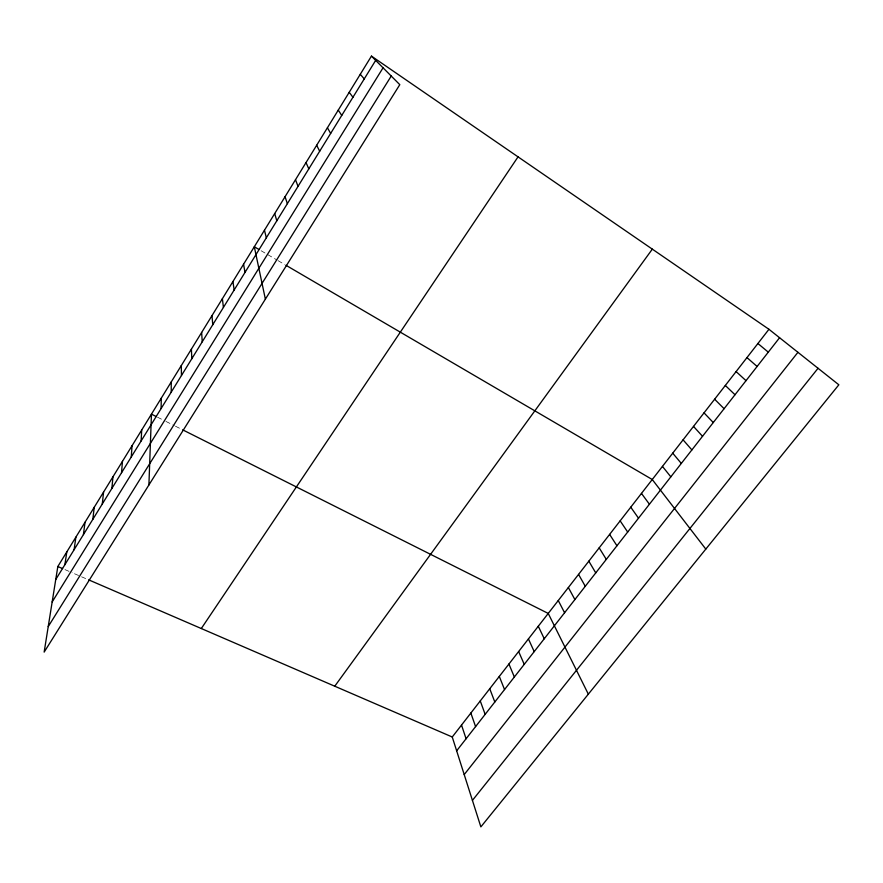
<?xml version="1.0" encoding="UTF-8"?>
<svg xmlns="http://www.w3.org/2000/svg" width="883" height="883" viewBox="0 0 883 883"><rect width="100%" height="100%" fill="white"/><g stroke="black" fill="none" stroke-linecap="round" stroke-linejoin="round"><path stroke-width="0.66" stroke-dasharray="4.42 3.31" d="M64.978 569.612L72.13 572.703M74.514 573.74L80.408 576.279M81.589 576.798L87.472 579.336M157.483 417.173L164.724 420.816M165.938 421.423L174.304 425.628M175.496 426.224L181.457 429.215M261.125 250.75L276.975 260.021M278.101 260.673L284.834 264.613"/><path stroke-width="1.32" d="M171.236 392.107L171.247 381.942M161.103 408.553L161.302 398.123M148.907 484.966L151.457 414.149L156.28 416.577M141.125 440.959L141.699 430.032M131.28 456.941L132.031 445.76M121.534 472.769L122.45 461.345M111.865 488.442L112.969 476.787M102.296 503.972L103.565 492.085M92.814 519.359L94.249 507.239M83.421 534.601L85.022 522.261M74.106 549.712L75.872 537.151M64.889 564.667L66.81 551.908M57.825 566.522L44.15 652.107L399.8 84.669L371.445 56.115L57.825 566.522L62.594 568.586M55.75 579.502L375.672 60.375M52.163 601.952L383.056 67.803M48.223 626.588L391.235 76.037M201.302 628.53L518.034 156.865M334.756 686.212L652.327 249.138M452.251 736.996L768.95 329.293L838.85 384.8L480.86 826.885L452.251 736.996L88.653 579.844M456.654 750.815L779.579 337.725M464.215 774.568L797.934 352.306M472.427 800.384L818.055 368.277M182.649 429.822L548.233 613.431L588.332 694.159M258.851 249.414L254.304 246.754L265.375 299.149M285.96 265.275L652.261 479.524L705.804 549.094M371.445 56.115L768.95 329.293M757.912 343.509L768.298 352.162M746.963 357.604L757.106 366.467M736.102 371.588L746.014 380.661M725.318 385.463L735.009 394.745M714.634 399.226L724.093 408.708M704.027 412.869L713.265 422.549M693.508 426.412L702.526 436.29M683.078 439.844L691.875 449.911M360.275 74.293L364.249 78.907M672.725 453.178L681.312 463.432M662.449 466.401L670.826 476.842M349.226 92.285L352.946 97.262M641.466 493.409L649.424 504.226M630.76 507.195L638.508 518.189M620.153 520.86L627.681 532.041M338.266 110.11L341.743 115.43M609.623 534.403L616.941 545.771M599.182 547.846L606.301 559.38M588.829 561.18L595.749 572.89M327.427 127.759L330.661 133.421M578.553 574.403L585.274 586.279M568.365 587.515L574.888 599.557M558.266 600.528L564.59 612.736M316.677 145.242L319.679 151.236M538.299 626.235L544.248 638.762M528.431 638.928L534.204 651.61M306.037 162.56L308.807 168.885M518.641 651.533L524.237 664.358M508.928 664.027L514.347 677.007M499.303 676.422L504.535 689.557M295.496 179.713L298.035 186.357M489.745 688.729L494.811 702.007M480.264 700.936L485.153 714.347M470.849 713.045L475.584 726.599M461.522 725.064L466.081 738.751M285.054 196.71L287.361 203.664M274.712 213.554L276.798 220.816M264.459 230.231L266.335 237.803M243.565 264.238L244.999 272.406M232.935 281.545L234.15 290.021M222.395 298.686L223.41 307.45M211.975 315.65L212.77 324.723M201.644 332.461L202.229 341.809M191.412 349.116L191.799 358.741M181.28 365.606L181.468 375.507"/></g></svg>
